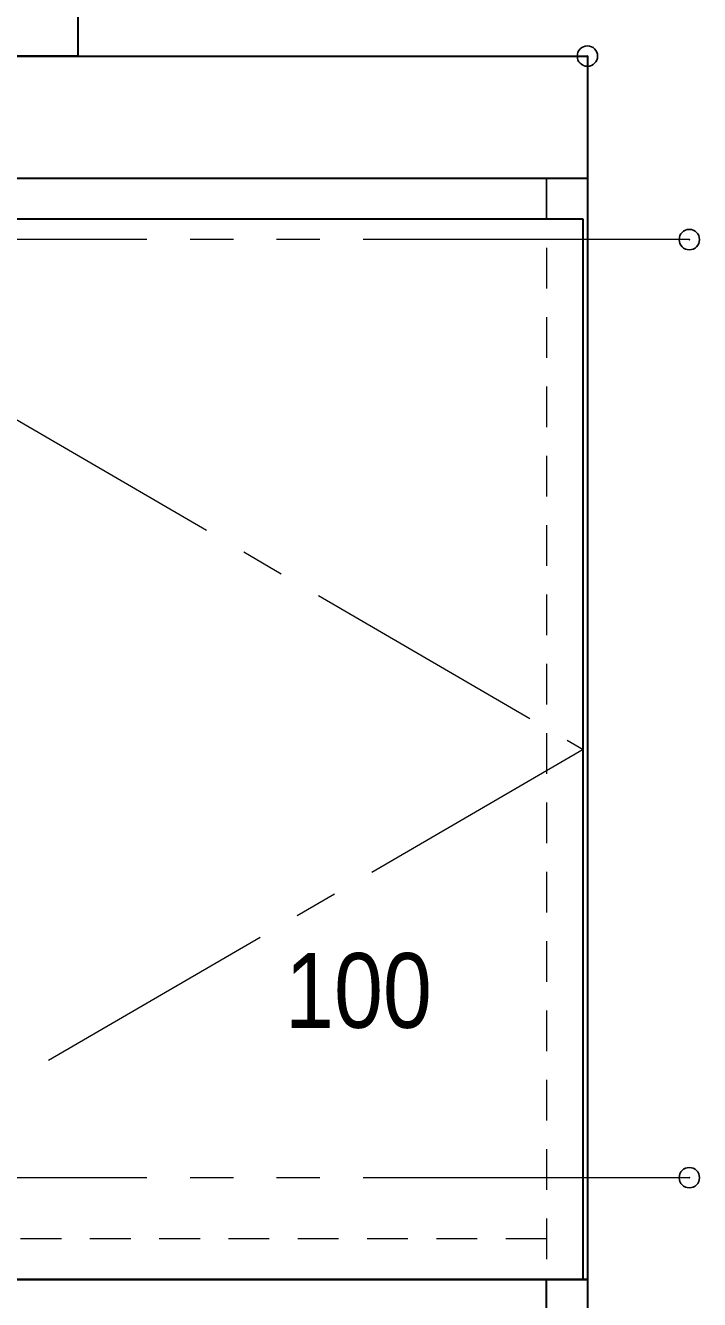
# Model space of a CAD drawing. Units: millimetres, scale not verified. Extents: x -6062 to 6062, y -3045 to 3045.
# Drawn here: x -4693 to -4362, y -1940 to -1315 of the extents above; entities that cross this region are included whole.
import ezdxf
from ezdxf.enums import TextEntityAlignment as Align

# ---------------------------------------------------------------- set-up
doc = ezdxf.new("R2010")
doc.units = ezdxf.units.MM
doc.header["$LTSCALE"] = 20
doc.header["$PDMODE"] = 32
doc.header["$PDSIZE"] = 10
for name, pattern in [('USER1', [1.11, 0.71, -0.4]), ('USER3', [1.7, 1, -0.7]), ('USER4', [9.172222, 5.997222, -1.058333, 1.058333, -1.058333]), ('USER5', [13.3, 8, -1.06, 1.06, -1.06, 1.06, -1.06])]:
    doc.linetypes.add(name, pattern=pattern)
doc.layers.add('0-0_5ボウル・キャビネット', color=7, linetype='Continuous', lineweight=15)
doc.layers.add('0-6_2寸法-2', color=7, linetype='Continuous', lineweight=15)
doc.layers.add('0-4_Defpoints', color=7, linetype='Continuous')
doc.styles.add('ＭＳ Ｐゴシック', font='')
doc.styles.get('ＭＳ Ｐゴシック').set_extended_font_data('MS PGothic')

# ---------------------------------------------------------------- blocks, each defined once
blk = doc.blocks.new('グループ-2')
at = {"layer": '0-0_5ボウル・キャビネット', "lineweight": 30}
for p, q in [((-65520, -23600), (-57680, -23600)), ((-65600, -26600), (-65600, -23680))]:
    blk.add_line(p, q, dxfattribs=at)
blk.add_lwpolyline([(-57600, -23680), (-57600, -26600), (-65600, -26600)], dxfattribs=at)
at = {"layer": '0-0_5ボウル・キャビネット', "linetype": 'USER1'}
blk.add_lwpolyline([(-60850, -26211.1), (-61100, -26360), (-61100, -26560), (-62100, -26560), (-62100, -26360), (-62350, -26211.1)], dxfattribs=at)
at = {"layer": '0-0_5ボウル・キャビネット', "lineweight": 30}
for centre, start, end in [((-65520, -23680), 90, 180), ((-57680, -23680), 0, 90)]:
    blk.add_arc(centre, 80, start, end, dxfattribs=at)

msp = doc.modelspace()

# ---------------------------------------------------------------- linework, layer by layer
at = {"layer": '0-0_5ボウル・キャビネット'}
msp.add_line((-4437.5, -1410), (-4437.5, -1390), dxfattribs=at)
at = {"layer": '0-0_5ボウル・キャビネット', "linetype": 'USER5'}
for p, q in [((-4367.5, -1420), (-5367.5, -1420)), ((-4367.5, -1880), (-5367.5, -1880))]:
    msp.add_line(p, q, dxfattribs=at)
at = {"layer": '0-0_5ボウル・キャビネット', "linetype": 'USER3'}
msp.add_line((-4437.5, -1910), (-5297.5, -1910), dxfattribs=at)
at = {"layer": '0-0_5ボウル・キャビネット', "lineweight": 30}
for points in [[(-5317.5, -1330), (-4417.5, -1330), (-4417.5, -1930), (-5317.5, -1930)], [(-5317.5, -1330), (-4417.5, -1330), (-4417.5, -1390), (-5317.5, -1390)], [(-4419.5, -1410), (-4866.5, -1410), (-4866.5, -1930), (-4419.5, -1930)], [(-4437.5, -1930), (-4417.5, -1930), (-4417.5, -2020), (-4437.5, -2020)]]:
    msp.add_lwpolyline(points, close=True, dxfattribs=at)
at = {"layer": '0-0_5ボウル・キャビネット', "linetype": 'USER3'}
msp.add_lwpolyline([(-5297.5, -1930), (-5297.5, -1390), (-4437.5, -1390), (-4437.5, -1930)], dxfattribs=at)
at = {"layer": '0-0_5ボウル・キャビネット', "linetype": 'USER4'}
msp.add_lwpolyline([(-4866.5, -1410), (-4419.5, -1670), (-4866.5, -1930)], dxfattribs=at)
at = {"layer": '0-4_Defpoints'}
for p in [(-4417.5, -1330), (-4367.5, -1420), (-4367.5, -1880), (-4367.5, -1880), (-4367.5, -1880)]:
    msp.add_point(p, dxfattribs=at)

# ---------------------------------------------------------------- block references
at = {"layer": '0-0_5ボウル・キャビネット', "xscale": 0.05, "yscale": 0.05}
msp.add_blockref('グループ-2', (-1787.5, 0), dxfattribs=at)

# ---------------------------------------------------------------- texts
at = {"layer": '0-6_2寸法-2', "style": 'ＭＳ Ｐゴシック', "width": 0.9}
msp.add_text('100', height=36.66, dxfattribs=at).set_placement((-4565.77, -1817.52), align=Align.BOTTOM_LEFT)

doc.saveas('drawing.dxf')
